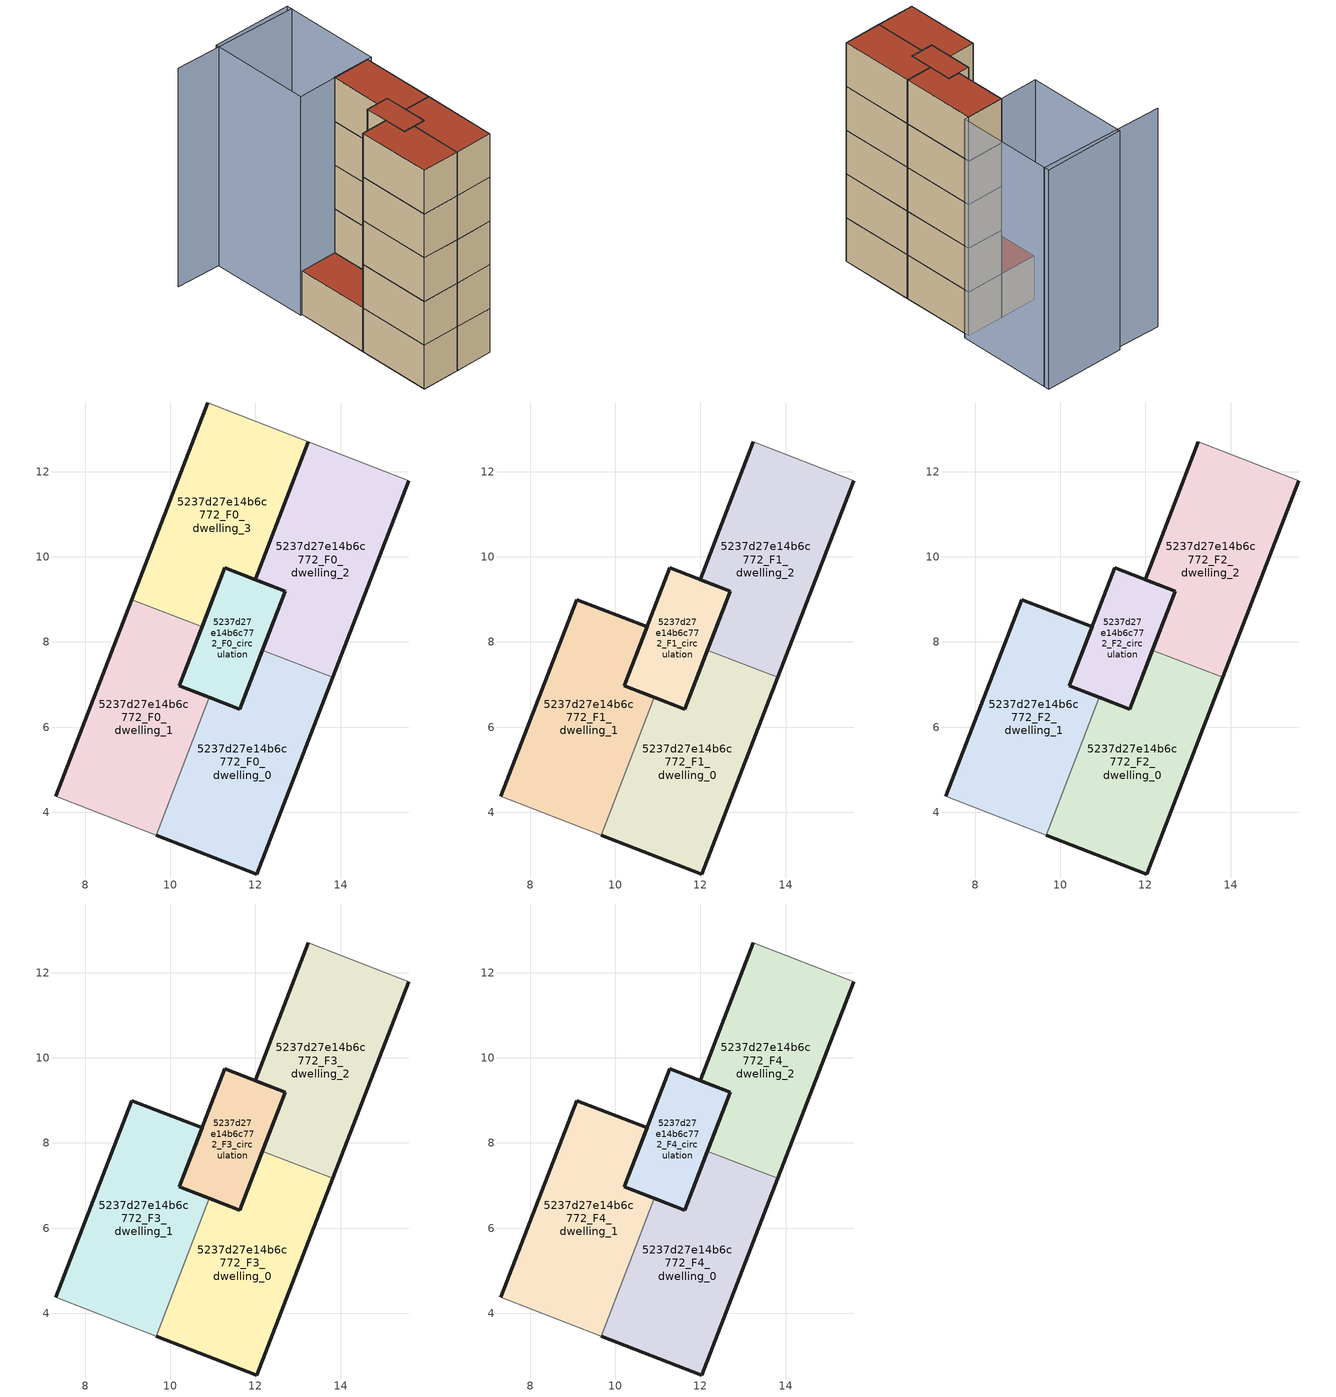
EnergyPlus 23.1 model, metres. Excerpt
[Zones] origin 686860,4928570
5237d27e14b6c772_F0_dwelling_0
 floor ground (EU_floor_Construction): 12.04,2.55 13.82,7.17 12.17,7.81 11.63,6.42 10.92,6.7 9.67,3.46 z0
 wall outside (EU_wall_Construction): 10.92,6.7 11.63,6.42 12.17,7.81 / 13.82,7.17 12.04,2.55 9.67,3.46 z0:3
 wall to 5237d27e14b6c772_F0_dwelling_2 (EU_wall_Construction): 12.17,7.81 13.82,7.17 z0:3
 wall to 5237d27e14b6c772_F0_dwelling_1 (EU_wall_Construction): 9.67,3.46 10.92,6.7 z0:3
5237d27e14b6c772_F0_dwelling_1
 floor ground (EU_floor_Construction): 9.67,3.46 10.92,6.7 10.21,6.97 10.75,8.36 9.09,9 7.31,4.38 z0
 wall outside (EU_wall_Construction): 10.75,8.36 10.21,6.97 10.92,6.7 / 7.31,4.38 9.09,9 z0:3
 wall adiabatic (EU_wall_Construction): 9.67,3.46 7.31,4.38 z0:3
 wall to 5237d27e14b6c772_F0_dwelling_3 (EU_wall_Construction): 9.09,8.99 10.75,8.36 z0:3
5237d27e14b6c772_F0_dwelling_2
 floor ground (EU_floor_Construction): 13.82,7.17 15.6,11.79 13.24,12.7 11.99,9.47 12.7,9.19 12.17,7.81 z0
 wall outside (EU_wall_Construction): 12.17,7.81 12.7,9.19 11.99,9.47 13.24,12.7 / 15.6,11.79 13.82,7.17 z0:3
 wall adiabatic (EU_wall_Construction): 13.24,12.7 15.6,11.79 z0:3
5237d27e14b6c772_F0_dwelling_3
 floor ground (EU_floor_Construction): 11.99,9.47 13.24,12.7 10.88,13.61 9.09,9 10.75,8.36 11.28,9.74 z0
 wall outside (EU_wall_Construction): 9.09,9 10.88,13.61 / 13.24,12.7 11.99,9.47 11.28,9.74 10.75,8.36 z0:3
 wall adiabatic (EU_wall_Construction): 10.88,13.61 13.24,12.7 z0:3
 roof outside (EU_roof_Construction): 13.24,12.7 11.99,9.47 11.28,9.74 10.75,8.36 9.09,9 10.88,13.61 z3
5237d27e14b6c772_F0_circulation
 floor ground (EU_floor_Construction): 11.63,6.42 12.7,9.19 11.28,9.74 10.21,6.97 z0
 wall outside (EU_wall_Construction): 11.63,6.42 10.21,6.97 11.28,9.74 12.7,9.19 11.63,6.42 z0:3
5237d27e14b6c772_F1_dwelling_0
 floor to 5237d27e14b6c772_F0_dwelling_0 (EU_floor_Construction): 12.04,2.55 13.82,7.17 12.17,7.81 11.63,6.42 10.92,6.7 9.67,3.46 z3
 wall outside (EU_wall_Construction): 10.92,6.7 11.63,6.42 12.17,7.81 / 13.82,7.17 12.04,2.55 9.67,3.46 z3:6
 wall to 5237d27e14b6c772_F1_dwelling_2 (EU_wall_Construction): 12.17,7.81 13.82,7.17 z3:6
 wall to 5237d27e14b6c772_F1_dwelling_1 (EU_wall_Construction): 9.67,3.46 10.92,6.7 z3:6
5237d27e14b6c772_F1_dwelling_1
 floor to 5237d27e14b6c772_F0_dwelling_1 (EU_floor_Construction): 9.67,3.46 10.92,6.7 10.21,6.97 10.75,8.36 9.09,9 7.31,4.38 z3
 wall outside (EU_wall_Construction): 7.31,4.38 9.09,9 10.75,8.36 10.21,6.97 10.92,6.7 z3:6
 wall adiabatic (EU_wall_Construction): 9.67,3.46 7.31,4.38 z3:6
5237d27e14b6c772_F1_dwelling_2
 floor to 5237d27e14b6c772_F0_dwelling_2 (EU_floor_Construction): 13.82,7.17 15.6,11.79 13.24,12.7 11.99,9.47 12.7,9.19 12.17,7.81 z3
 wall outside (EU_wall_Construction): 12.17,7.81 12.7,9.19 11.99,9.47 13.24,12.7 / 15.6,11.79 13.82,7.17 z3:6
 wall adiabatic (EU_wall_Construction): 13.24,12.7 15.6,11.79 z3:6
5237d27e14b6c772_F1_circulation
 floor to 5237d27e14b6c772_F0_circulation (EU_floor_Construction): 11.63,6.42 12.7,9.19 11.28,9.74 10.21,6.97 z3
 wall outside (EU_wall_Construction): 11.63,6.42 10.21,6.97 11.28,9.74 12.7,9.19 11.63,6.42 z3:6
5237d27e14b6c772_F2_dwelling_0
 floor to 5237d27e14b6c772_F1_dwelling_0 (EU_floor_Construction): 12.04,2.55 13.82,7.17 12.17,7.81 11.63,6.42 10.92,6.7 9.67,3.46 z6
 wall outside (EU_wall_Construction): 10.92,6.7 11.63,6.42 12.17,7.81 / 13.82,7.17 12.04,2.55 9.67,3.46 z6:9
 wall to 5237d27e14b6c772_F2_dwelling_2 (EU_wall_Construction): 12.17,7.81 13.82,7.17 z6:9
 wall to 5237d27e14b6c772_F2_dwelling_1 (EU_wall_Construction): 9.67,3.46 10.92,6.7 z6:9
5237d27e14b6c772_F2_dwelling_1
 floor to 5237d27e14b6c772_F1_dwelling_1 (EU_floor_Construction): 9.67,3.46 10.92,6.7 10.21,6.97 10.75,8.36 9.09,9 7.31,4.38 z6
 wall outside (EU_wall_Construction): 7.31,4.38 9.09,9 10.75,8.36 10.21,6.97 10.92,6.7 z6:9
 wall adiabatic (EU_wall_Construction): 9.67,3.46 7.31,4.38 z6:9
5237d27e14b6c772_F2_dwelling_2
 floor to 5237d27e14b6c772_F1_dwelling_2 (EU_floor_Construction): 13.82,7.17 15.6,11.79 13.24,12.7 11.99,9.47 12.7,9.19 12.17,7.81 z6
 wall outside (EU_wall_Construction): 12.17,7.81 12.7,9.19 11.99,9.47 13.24,12.7 / 15.6,11.79 13.82,7.17 z6:9
 wall adiabatic (EU_wall_Construction): 13.24,12.7 15.6,11.79 z6:9
5237d27e14b6c772_F2_circulation
 floor to 5237d27e14b6c772_F1_circulation (EU_floor_Construction): 11.63,6.42 12.7,9.19 11.28,9.74 10.21,6.97 z6
 wall outside (EU_wall_Construction): 11.63,6.42 10.21,6.97 11.28,9.74 12.7,9.19 11.63,6.42 z6:9
5237d27e14b6c772_F3_dwelling_0
 floor to 5237d27e14b6c772_F2_dwelling_0 (EU_floor_Construction): 12.04,2.55 13.82,7.17 12.17,7.81 11.63,6.42 10.92,6.7 9.67,3.46 z9
 wall outside (EU_wall_Construction): 10.92,6.7 11.63,6.42 12.17,7.81 / 13.82,7.17 12.04,2.55 9.67,3.46 z9:12
 wall to 5237d27e14b6c772_F3_dwelling_2 (EU_wall_Construction): 12.17,7.81 13.82,7.17 z9:12
 wall to 5237d27e14b6c772_F3_dwelling_1 (EU_wall_Construction): 9.67,3.46 10.92,6.7 z9:12
5237d27e14b6c772_F3_dwelling_1
 floor to 5237d27e14b6c772_F2_dwelling_1 (EU_floor_Construction): 9.67,3.46 10.92,6.7 10.21,6.97 10.75,8.36 9.09,9 7.31,4.38 z9
 wall outside (EU_wall_Construction): 7.31,4.38 9.09,9 10.75,8.36 10.21,6.97 10.92,6.7 z9:12
 wall adiabatic (EU_wall_Construction): 9.67,3.46 7.31,4.38 z9:12
5237d27e14b6c772_F3_dwelling_2
 floor to 5237d27e14b6c772_F2_dwelling_2 (EU_floor_Construction): 13.82,7.17 15.6,11.79 13.24,12.7 11.99,9.47 12.7,9.19 12.17,7.81 z9
 wall outside (EU_wall_Construction): 12.17,7.81 12.7,9.19 11.99,9.47 13.24,12.7 / 15.6,11.79 13.82,7.17 z9:12
 wall adiabatic (EU_wall_Construction): 13.24,12.7 15.6,11.79 z9:12
5237d27e14b6c772_F3_circulation
 floor to 5237d27e14b6c772_F2_circulation (EU_floor_Construction): 11.63,6.42 12.7,9.19 11.28,9.74 10.21,6.97 z9
 wall outside (EU_wall_Construction): 11.63,6.42 10.21,6.97 11.28,9.74 12.7,9.19 11.63,6.42 z9:12
5237d27e14b6c772_F4_dwelling_0
 floor to 5237d27e14b6c772_F3_dwelling_0 (EU_floor_Construction): 12.04,2.55 13.82,7.17 12.17,7.81 11.63,6.42 10.92,6.7 9.67,3.46 z12
 wall outside (EU_wall_Construction): 10.92,6.7 11.63,6.42 12.17,7.81 / 13.82,7.17 12.04,2.55 9.67,3.46 z12:15
 wall to 5237d27e14b6c772_F4_dwelling_2 (EU_wall_Construction): 12.17,7.81 13.82,7.17 z12:15
 wall to 5237d27e14b6c772_F4_dwelling_1 (EU_wall_Construction): 9.67,3.46 10.92,6.7 z12:15
 roof outside (EU_roof_Construction): 13.82,7.17 12.04,2.55 9.67,3.46 10.92,6.7 11.63,6.42 12.17,7.81 z15
5237d27e14b6c772_F4_dwelling_1
 floor to 5237d27e14b6c772_F3_dwelling_1 (EU_floor_Construction): 9.67,3.46 10.92,6.7 10.21,6.97 10.75,8.36 9.09,9 7.31,4.38 z12
 wall outside (EU_wall_Construction): 7.31,4.38 9.09,9 10.75,8.36 10.21,6.97 10.92,6.7 z12:15
 wall adiabatic (EU_wall_Construction): 9.67,3.46 7.31,4.38 z12:15
 roof outside (EU_roof_Construction): 10.75,8.36 10.21,6.97 10.92,6.7 9.67,3.46 7.31,4.38 9.09,9 z15
5237d27e14b6c772_F4_dwelling_2
 floor to 5237d27e14b6c772_F3_dwelling_2 (EU_floor_Construction): 13.82,7.17 15.6,11.79 13.24,12.7 11.99,9.47 12.7,9.19 12.17,7.81 z12
 wall outside (EU_wall_Construction): 12.17,7.81 12.7,9.19 11.99,9.47 13.24,12.7 / 15.6,11.79 13.82,7.17 z12:15
 wall adiabatic (EU_wall_Construction): 13.24,12.7 15.6,11.79 z12:15
 roof outside (EU_roof_Construction): 15.6,11.79 13.82,7.17 12.17,7.81 12.7,9.19 11.99,9.47 13.24,12.7 z15
5237d27e14b6c772_F4_circulation
 floor to 5237d27e14b6c772_F3_circulation (EU_floor_Construction): 11.63,6.42 12.7,9.19 11.28,9.74 10.21,6.97 z12
 wall outside (EU_wall_Construction): 11.63,6.42 10.21,6.97 11.28,9.74 12.7,9.19 11.63,6.42 z12:15
 roof outside (EU_roof_Construction): 12.7,9.19 11.63,6.42 10.21,6.97 11.28,9.74 z15
shading: 18.19,17.65 10.35,20.97 / 10.78,13.61 13.23,19.95 / 13.23,19.95 18.31,17.99 / 18.31,17.99 15.86,11.65 / 15.86,11.65 10.78,13.61 z0:15
[Building]
EU S2 Campaign: North Axis=0; Terrain=City; Solar Distribution=FullExterior
[Site:Location]
Bologna: Latitude=44.5; Longitude=11.25; Time Zone=1; Elevation=37
[SizingPeriod:WeatherFileDays]
AnnualSizingPeriod: Begin Month=1; Begin Day of Month=1; End Month=12; End Day of Month=31; Day of Week for Start Day=Monday; Use Weather File Daylight Saving Period=No; Use Weather File Rain and Snow Indicators=No
[MATERIAL]
EU_InternalMass_Material: Roughness=MediumRough; Thickness=0.1; Conductivity=1; Density=1800; Specific Heat=900; Thermal Absorptance=0.9; Solar Absorptance=0.7; Visible Absorptance=0.7
[MATERIAL:NOMASS] Roughness=MediumRough; Thermal Absorptance=0.9; Solar Absorptance=0.7; Visible Absorptance=0.7
Name | Thermal Resistance
EU_wall_NoMass | 0.905828
EU_roof_NoMass | 0.37593
EU_floor_NoMass | 0.67114
[CONSTRUCTION]
EU_wall_Construction: EU_wall_NoMass
EU_roof_Construction: EU_roof_NoMass
EU_floor_Construction: EU_floor_NoMass
EU_InternalMass_Construction: EU_InternalMass_Material
[ZONE] Type=1; Multiplier=1; Ceiling Height=autocalculate; Floor Area=autocalculate; Part of Total Floor Area=Yes
Name | Volume
5237d27e14b6c772_F0_dwelling_0; 5237d27e14b6c772_F1_dwelling_0; 5237d27e14b6c772_F2_dwelling_0; 5237d27e14b6c772_F3_dwelling_0; 5237d27e14b6c772_F4_dwelling_0 | 34.2488
5237d27e14b6c772_F0_dwelling_1; 5237d27e14b6c772_F1_dwelling_2; 5237d27e14b6c772_F2_dwelling_2; 5237d27e14b6c772_F3_dwelling_2; 5237d27e14b6c772_F4_dwelling_2 | 34.2473
5237d27e14b6c772_F1_dwelling_1; 5237d27e14b6c772_F2_dwelling_1; 5237d27e14b6c772_F3_dwelling_1; 5237d27e14b6c772_F4_dwelling_1; 5237d27e14b6c772_F0_dwelling_2 | 34.2458
5237d27e14b6c772_F0_dwelling_3 | 34.2495
5237d27e14b6c772_F0_circulation; 5237d27e14b6c772_F1_circulation; 5237d27e14b6c772_F2_circulation; 5237d27e14b6c772_F3_circulation; 5237d27e14b6c772_F4_circulation | 13.5447
[INTERNALMASS] Construction=EU_InternalMass_Construction
Name | Zone or ZoneList | Surface Area
5237d27e14b6c772_F0_dwelling_0_EU_InternalMass | 5237d27e14b6c772_F0_dwelling_0 | 11.4167
5237d27e14b6c772_F0_dwelling_1_EU_InternalMass | 5237d27e14b6c772_F0_dwelling_1 | 11.4167
5237d27e14b6c772_F0_dwelling_2_EU_InternalMass | 5237d27e14b6c772_F0_dwelling_2 | 11.4167
5237d27e14b6c772_F0_dwelling_3_EU_InternalMass | 5237d27e14b6c772_F0_dwelling_3 | 11.4167
5237d27e14b6c772_F1_dwelling_0_EU_InternalMass | 5237d27e14b6c772_F1_dwelling_0 | 22.8334
5237d27e14b6c772_F1_dwelling_1_EU_InternalMass | 5237d27e14b6c772_F1_dwelling_1 | 11.4167
5237d27e14b6c772_F1_dwelling_2_EU_InternalMass | 5237d27e14b6c772_F1_dwelling_2 | 11.4167
5237d27e14b6c772_F2_dwelling_0_EU_InternalMass | 5237d27e14b6c772_F2_dwelling_0 | 22.8334
5237d27e14b6c772_F2_dwelling_1_EU_InternalMass | 5237d27e14b6c772_F2_dwelling_1 | 11.4167
5237d27e14b6c772_F2_dwelling_2_EU_InternalMass | 5237d27e14b6c772_F2_dwelling_2 | 11.4167
5237d27e14b6c772_F3_dwelling_0_EU_InternalMass | 5237d27e14b6c772_F3_dwelling_0 | 22.8334
5237d27e14b6c772_F3_dwelling_1_EU_InternalMass | 5237d27e14b6c772_F3_dwelling_1 | 11.4167
5237d27e14b6c772_F3_dwelling_2_EU_InternalMass | 5237d27e14b6c772_F3_dwelling_2 | 11.4167
5237d27e14b6c772_F4_dwelling_0_EU_InternalMass | 5237d27e14b6c772_F4_dwelling_0 | 22.8334
5237d27e14b6c772_F4_dwelling_1_EU_InternalMass | 5237d27e14b6c772_F4_dwelling_1 | 11.4167
5237d27e14b6c772_F4_dwelling_2_EU_InternalMass | 5237d27e14b6c772_F4_dwelling_2 | 11.4167
[OTHEREQUIPMENT] Fuel Type=Electricity; Design Level Calculation Method=Watts/Area; Power per Zone Floor Area=1; Fraction Latent=0; Fraction Radiant=0; Fraction Lost=0; Carbon Dioxide Generation Rate=0; EndUse Subcategory=EU_Step8_InternalGains
Name | Zone or ZoneList or Space or SpaceList | Schedule
EU_Step8_InternalGain_5237d27e14b6c772_F0_dwelling_0_f000 | 5237d27e14b6c772_F0_dwelling_0 | EU_Step8_GainSchedule_5237d27e14b6c772_F0_dwelling_0_f000
EU_Step8_InternalGain_5237d27e14b6c772_F0_dwelling_1_f000 | 5237d27e14b6c772_F0_dwelling_1 | EU_Step8_GainSchedule_5237d27e14b6c772_F0_dwelling_1_f000
EU_Step8_InternalGain_5237d27e14b6c772_F0_dwelling_2_f000 | 5237d27e14b6c772_F0_dwelling_2 | EU_Step8_GainSchedule_5237d27e14b6c772_F0_dwelling_2_f000
EU_Step8_InternalGain_5237d27e14b6c772_F0_dwelling_3_f000 | 5237d27e14b6c772_F0_dwelling_3 | EU_Step8_GainSchedule_5237d27e14b6c772_F0_dwelling_3_f000
EU_Step8_InternalGain_5237d27e14b6c772_F1_dwelling_0_f000 | 5237d27e14b6c772_F1_dwelling_0 | EU_Step8_GainSchedule_5237d27e14b6c772_F1_dwelling_0_f000
EU_Step8_InternalGain_5237d27e14b6c772_F1_dwelling_1_f000 | 5237d27e14b6c772_F1_dwelling_1 | EU_Step8_GainSchedule_5237d27e14b6c772_F1_dwelling_1_f000
EU_Step8_InternalGain_5237d27e14b6c772_F1_dwelling_2_f000 | 5237d27e14b6c772_F1_dwelling_2 | EU_Step8_GainSchedule_5237d27e14b6c772_F1_dwelling_2_f000
EU_Step8_InternalGain_5237d27e14b6c772_F2_dwelling_0_f000 | 5237d27e14b6c772_F2_dwelling_0 | EU_Step8_GainSchedule_5237d27e14b6c772_F2_dwelling_0_f000
EU_Step8_InternalGain_5237d27e14b6c772_F2_dwelling_1_f000 | 5237d27e14b6c772_F2_dwelling_1 | EU_Step8_GainSchedule_5237d27e14b6c772_F2_dwelling_1_f000
EU_Step8_InternalGain_5237d27e14b6c772_F2_dwelling_2_f000 | 5237d27e14b6c772_F2_dwelling_2 | EU_Step8_GainSchedule_5237d27e14b6c772_F2_dwelling_2_f000
EU_Step8_InternalGain_5237d27e14b6c772_F3_dwelling_0_f000 | 5237d27e14b6c772_F3_dwelling_0 | EU_Step8_GainSchedule_5237d27e14b6c772_F3_dwelling_0_f000
EU_Step8_InternalGain_5237d27e14b6c772_F3_dwelling_1_f000 | 5237d27e14b6c772_F3_dwelling_1 | EU_Step8_GainSchedule_5237d27e14b6c772_F3_dwelling_1_f000
EU_Step8_InternalGain_5237d27e14b6c772_F3_dwelling_2_f000 | 5237d27e14b6c772_F3_dwelling_2 | EU_Step8_GainSchedule_5237d27e14b6c772_F3_dwelling_2_f000
EU_Step8_InternalGain_5237d27e14b6c772_F4_dwelling_0_f000 | 5237d27e14b6c772_F4_dwelling_0 | EU_Step8_GainSchedule_5237d27e14b6c772_F4_dwelling_0_f000
EU_Step8_InternalGain_5237d27e14b6c772_F4_dwelling_1_f000 | 5237d27e14b6c772_F4_dwelling_1 | EU_Step8_GainSchedule_5237d27e14b6c772_F4_dwelling_1_f000
EU_Step8_InternalGain_5237d27e14b6c772_F4_dwelling_2_f000 | 5237d27e14b6c772_F4_dwelling_2 | EU_Step8_GainSchedule_5237d27e14b6c772_F4_dwelling_2_f000
[ZONEINFILTRATION:DESIGNFLOWRATE] Schedule=EU_AlwaysOn; Design Flow Rate Calculation Method=Flow/Area; Flow Rate per Floor Area=0.0005; Constant Term Coefficient=1; Temperature Term Coefficient=0; Velocity Term Coefficient=0; Velocity Squared Term Coefficient=0
Name | Zone or ZoneList or Space or SpaceList
EU_Circulation_Infiltration_5237d27e14b6c772_F0_circulation | 5237d27e14b6c772_F0_circulation
EU_Circulation_Infiltration_5237d27e14b6c772_F1_circulation | 5237d27e14b6c772_F1_circulation
EU_Circulation_Infiltration_5237d27e14b6c772_F2_circulation | 5237d27e14b6c772_F2_circulation
EU_Circulation_Infiltration_5237d27e14b6c772_F3_circulation | 5237d27e14b6c772_F3_circulation
EU_Circulation_Infiltration_5237d27e14b6c772_F4_circulation | 5237d27e14b6c772_F4_circulation
[ZONEVENTILATION:DESIGNFLOWRATE] Schedule=EU_AlwaysOn; Design Flow Rate Calculation Method=AirChanges/Hour; Air Changes per Hour=0.73129; Ventilation Type=Natural; Fan Pressure Rise=0; Fan Total Efficiency=1; Constant Term Coefficient=1; Temperature Term Coefficient=0; Velocity Term Coefficient=0; Velocity Squared Term Coefficient=0; Minimum Indoor Temperature=-100; Maximum Indoor Temperature=100; Delta Temperature=-100; Minimum Outdoor Temperature=-100; Maximum Outdoor Temperature=100; Maximum Wind Speed=40
Name | Zone or ZoneList or Space or SpaceList
EU_ConstantAir_5237d27e14b6c772_F0_dwelling_0 | 5237d27e14b6c772_F0_dwelling_0
EU_ConstantAir_5237d27e14b6c772_F0_dwelling_1 | 5237d27e14b6c772_F0_dwelling_1
EU_ConstantAir_5237d27e14b6c772_F0_dwelling_2 | 5237d27e14b6c772_F0_dwelling_2
EU_ConstantAir_5237d27e14b6c772_F0_dwelling_3 | 5237d27e14b6c772_F0_dwelling_3
EU_ConstantAir_5237d27e14b6c772_F1_dwelling_0 | 5237d27e14b6c772_F1_dwelling_0
EU_ConstantAir_5237d27e14b6c772_F1_dwelling_1 | 5237d27e14b6c772_F1_dwelling_1
EU_ConstantAir_5237d27e14b6c772_F1_dwelling_2 | 5237d27e14b6c772_F1_dwelling_2
EU_ConstantAir_5237d27e14b6c772_F2_dwelling_0 | 5237d27e14b6c772_F2_dwelling_0
EU_ConstantAir_5237d27e14b6c772_F2_dwelling_1 | 5237d27e14b6c772_F2_dwelling_1
EU_ConstantAir_5237d27e14b6c772_F2_dwelling_2 | 5237d27e14b6c772_F2_dwelling_2
EU_ConstantAir_5237d27e14b6c772_F3_dwelling_0 | 5237d27e14b6c772_F3_dwelling_0
EU_ConstantAir_5237d27e14b6c772_F3_dwelling_1 | 5237d27e14b6c772_F3_dwelling_1
EU_ConstantAir_5237d27e14b6c772_F3_dwelling_2 | 5237d27e14b6c772_F3_dwelling_2
EU_ConstantAir_5237d27e14b6c772_F4_dwelling_0 | 5237d27e14b6c772_F4_dwelling_0
EU_ConstantAir_5237d27e14b6c772_F4_dwelling_1 | 5237d27e14b6c772_F4_dwelling_1
EU_ConstantAir_5237d27e14b6c772_F4_dwelling_2 | 5237d27e14b6c772_F4_dwelling_2
[HVACTEMPLATE:THERMOSTAT] Constant Heating Setpoint=20; Constant Cooling Setpoint=50
EU_HeatOnly_5237d27e14b6c772_F0_dwelling_0; EU_HeatOnly_5237d27e14b6c772_F0_dwelling_1; EU_HeatOnly_5237d27e14b6c772_F0_dwelling_2; EU_HeatOnly_5237d27e14b6c772_F0_dwelling_3; EU_HeatOnly_5237d27e14b6c772_F1_dwelling_0; EU_HeatOnly_5237d27e14b6c772_F1_dwelling_1; EU_HeatOnly_5237d27e14b6c772_F1_dwelling_2; EU_HeatOnly_5237d27e14b6c772_F2_dwelling_0; EU_HeatOnly_5237d27e14b6c772_F2_dwelling_1; EU_HeatOnly_5237d27e14b6c772_F2_dwelling_2; EU_HeatOnly_5237d27e14b6c772_F3_dwelling_0; EU_HeatOnly_5237d27e14b6c772_F3_dwelling_1; EU_HeatOnly_5237d27e14b6c772_F3_dwelling_2; EU_HeatOnly_5237d27e14b6c772_F4_dwelling_0; EU_HeatOnly_5237d27e14b6c772_F4_dwelling_1; EU_HeatOnly_5237d27e14b6c772_F4_dwelling_2
[HVACTEMPLATE:ZONE:IDEALLOADSAIRSYSTEM] System Availability Schedule=EU_AlwaysOn; Maximum Heating Supply Air Temperature=50; Minimum Cooling Supply Air Temperature=13; Maximum Heating Supply Air Humidity Ratio=0.0156; Minimum Cooling Supply Air Humidity Ratio=0.0077; Heating Limit=NoLimit; Cooling Limit=NoLimit; Heating Availability Schedule=EU_AlwaysOn; Cooling Availability Schedule=EU_CoolingOff; Dehumidification Control Type=ConstantSensibleHeatRatio; Cooling Sensible Heat Ratio=0.7; Dehumidification Setpoint=60; Humidification Control Type=None; Humidification Setpoint=30; Outdoor Air Method=None; Outdoor Air Flow Rate per Person=0.00944; Outdoor Air Flow Rate per Zone Floor Area=0; Outdoor Air Flow Rate per Zone=0; Demand Controlled Ventilation Type=None; Outdoor Air Economizer Type=NoEconomizer; Heat Recovery Type=None; Sensible Heat Recovery Effectiveness=0.7; Latent Heat Recovery Effectiveness=0.65
Name | Template Thermostat
5237d27e14b6c772_F0_dwelling_0 | EU_HeatOnly_5237d27e14b6c772_F0_dwelling_0
5237d27e14b6c772_F0_dwelling_1 | EU_HeatOnly_5237d27e14b6c772_F0_dwelling_1
5237d27e14b6c772_F0_dwelling_2 | EU_HeatOnly_5237d27e14b6c772_F0_dwelling_2
5237d27e14b6c772_F0_dwelling_3 | EU_HeatOnly_5237d27e14b6c772_F0_dwelling_3
5237d27e14b6c772_F1_dwelling_0 | EU_HeatOnly_5237d27e14b6c772_F1_dwelling_0
5237d27e14b6c772_F1_dwelling_1 | EU_HeatOnly_5237d27e14b6c772_F1_dwelling_1
5237d27e14b6c772_F1_dwelling_2 | EU_HeatOnly_5237d27e14b6c772_F1_dwelling_2
5237d27e14b6c772_F2_dwelling_0 | EU_HeatOnly_5237d27e14b6c772_F2_dwelling_0
5237d27e14b6c772_F2_dwelling_1 | EU_HeatOnly_5237d27e14b6c772_F2_dwelling_1
5237d27e14b6c772_F2_dwelling_2 | EU_HeatOnly_5237d27e14b6c772_F2_dwelling_2
5237d27e14b6c772_F3_dwelling_0 | EU_HeatOnly_5237d27e14b6c772_F3_dwelling_0
5237d27e14b6c772_F3_dwelling_1 | EU_HeatOnly_5237d27e14b6c772_F3_dwelling_1
5237d27e14b6c772_F3_dwelling_2 | EU_HeatOnly_5237d27e14b6c772_F3_dwelling_2
5237d27e14b6c772_F4_dwelling_0 | EU_HeatOnly_5237d27e14b6c772_F4_dwelling_0
5237d27e14b6c772_F4_dwelling_1 | EU_HeatOnly_5237d27e14b6c772_F4_dwelling_1
5237d27e14b6c772_F4_dwelling_2 | EU_HeatOnly_5237d27e14b6c772_F4_dwelling_2
[SIZING:ZONE] Zone Cooling Design Supply Air Temperature Input Method=SupplyAirTemperature; Zone Cooling Design Supply Air Temperature=13; Zone Heating Design Supply Air Temperature Input Method=SupplyAirTemperature; Zone Heating Design Supply Air Temperature=50; Zone Cooling Design Supply Air Humidity Ratio=0.008; Zone Heating Design Supply Air Humidity Ratio=0.008; Cooling Design Air Flow Method=DesignDay; Cooling Design Air Flow Rate=0; Cooling Minimum Air Flow per Zone Floor Area=0.000762; Cooling Minimum Air Flow=0; Cooling Minimum Air Flow Fraction=0.2; Heating Design Air Flow Method=DesignDay; Heating Design Air Flow Rate=0; Heating Maximum Air Flow per Zone Floor Area=0.002032; Heating Maximum Air Flow=0.141576; Heating Maximum Air Flow Fraction=0.3; Account for Dedicated Outdoor Air System=No; Dedicated Outdoor Air System Control Strategy=NeutralSupplyAir; Dedicated Outdoor Air Low Setpoint Temperature for Design=autosize; Dedicated Outdoor Air High Setpoint Temperature for Design=autosize; Zone Load Sizing Method=Sensible Load Only No Latent Load; Zone Latent Cooling Design Supply Air Humidity Ratio Input Method=HumidityRatioDifference; Zone Cooling Design Supply Air Humidity Ratio Difference=0.005; Zone Latent Heating Design Supply Air Humidity Ratio Input Method=HumidityRatioDifference; Zone Humidification Design Supply Air Humidity Ratio Difference=0.005
5237d27e14b6c772_F0_dwelling_0; 5237d27e14b6c772_F0_dwelling_1; 5237d27e14b6c772_F0_dwelling_2; 5237d27e14b6c772_F0_dwelling_3; 5237d27e14b6c772_F1_dwelling_0; 5237d27e14b6c772_F1_dwelling_1; 5237d27e14b6c772_F1_dwelling_2; 5237d27e14b6c772_F2_dwelling_0; 5237d27e14b6c772_F2_dwelling_1; 5237d27e14b6c772_F2_dwelling_2; 5237d27e14b6c772_F3_dwelling_0; 5237d27e14b6c772_F3_dwelling_1; 5237d27e14b6c772_F3_dwelling_2; 5237d27e14b6c772_F4_dwelling_0; 5237d27e14b6c772_F4_dwelling_1; 5237d27e14b6c772_F4_dwelling_2
[SCHEDULE:CONSTANT]
Name | Hourly Value
EU_AlwaysOn | 1
EU_CoolingOff | 0
[SCHEDULE:FILE] Column Number=1; Rows to Skip at Top=0; Number of Hours of Data=8760; Column Separator=Comma; Interpolate to Timestep=No; Minutes per Item=60; Adjust Schedule for Daylight Savings=Yes
Name | File
EU_Step8_GainSchedule_5237d27e14b6c772_F0_dwelling_0_f000 | ../../schedules/5237d27e14b6c772/5237d27e14b6c772_F0_dwelling_0_f000_gain.csv
EU_Step8_GainSchedule_5237d27e14b6c772_F0_dwelling_1_f000 | ../../schedules/5237d27e14b6c772/5237d27e14b6c772_F0_dwelling_1_f000_gain.csv
EU_Step8_GainSchedule_5237d27e14b6c772_F0_dwelling_2_f000 | ../../schedules/5237d27e14b6c772/5237d27e14b6c772_F0_dwelling_2_f000_gain.csv
EU_Step8_GainSchedule_5237d27e14b6c772_F0_dwelling_3_f000 | ../../schedules/5237d27e14b6c772/5237d27e14b6c772_F0_dwelling_3_f000_gain.csv
EU_Step8_GainSchedule_5237d27e14b6c772_F1_dwelling_0_f000 | ../../schedules/5237d27e14b6c772/5237d27e14b6c772_F1_dwelling_0_f000_gain.csv
EU_Step8_GainSchedule_5237d27e14b6c772_F1_dwelling_1_f000 | ../../schedules/5237d27e14b6c772/5237d27e14b6c772_F1_dwelling_1_f000_gain.csv
EU_Step8_GainSchedule_5237d27e14b6c772_F1_dwelling_2_f000 | ../../schedules/5237d27e14b6c772/5237d27e14b6c772_F1_dwelling_2_f000_gain.csv
EU_Step8_GainSchedule_5237d27e14b6c772_F2_dwelling_0_f000 | ../../schedules/5237d27e14b6c772/5237d27e14b6c772_F2_dwelling_0_f000_gain.csv
EU_Step8_GainSchedule_5237d27e14b6c772_F2_dwelling_1_f000 | ../../schedules/5237d27e14b6c772/5237d27e14b6c772_F2_dwelling_1_f000_gain.csv
EU_Step8_GainSchedule_5237d27e14b6c772_F2_dwelling_2_f000 | ../../schedules/5237d27e14b6c772/5237d27e14b6c772_F2_dwelling_2_f000_gain.csv
EU_Step8_GainSchedule_5237d27e14b6c772_F3_dwelling_0_f000 | ../../schedules/5237d27e14b6c772/5237d27e14b6c772_F3_dwelling_0_f000_gain.csv
EU_Step8_GainSchedule_5237d27e14b6c772_F3_dwelling_1_f000 | ../../schedules/5237d27e14b6c772/5237d27e14b6c772_F3_dwelling_1_f000_gain.csv
EU_Step8_GainSchedule_5237d27e14b6c772_F3_dwelling_2_f000 | ../../schedules/5237d27e14b6c772/5237d27e14b6c772_F3_dwelling_2_f000_gain.csv
EU_Step8_GainSchedule_5237d27e14b6c772_F4_dwelling_0_f000 | ../../schedules/5237d27e14b6c772/5237d27e14b6c772_F4_dwelling_0_f000_gain.csv
EU_Step8_GainSchedule_5237d27e14b6c772_F4_dwelling_1_f000 | ../../schedules/5237d27e14b6c772/5237d27e14b6c772_F4_dwelling_1_f000_gain.csv
EU_Step8_GainSchedule_5237d27e14b6c772_F4_dwelling_2_f000 | ../../schedules/5237d27e14b6c772/5237d27e14b6c772_F4_dwelling_2_f000_gain.csv
